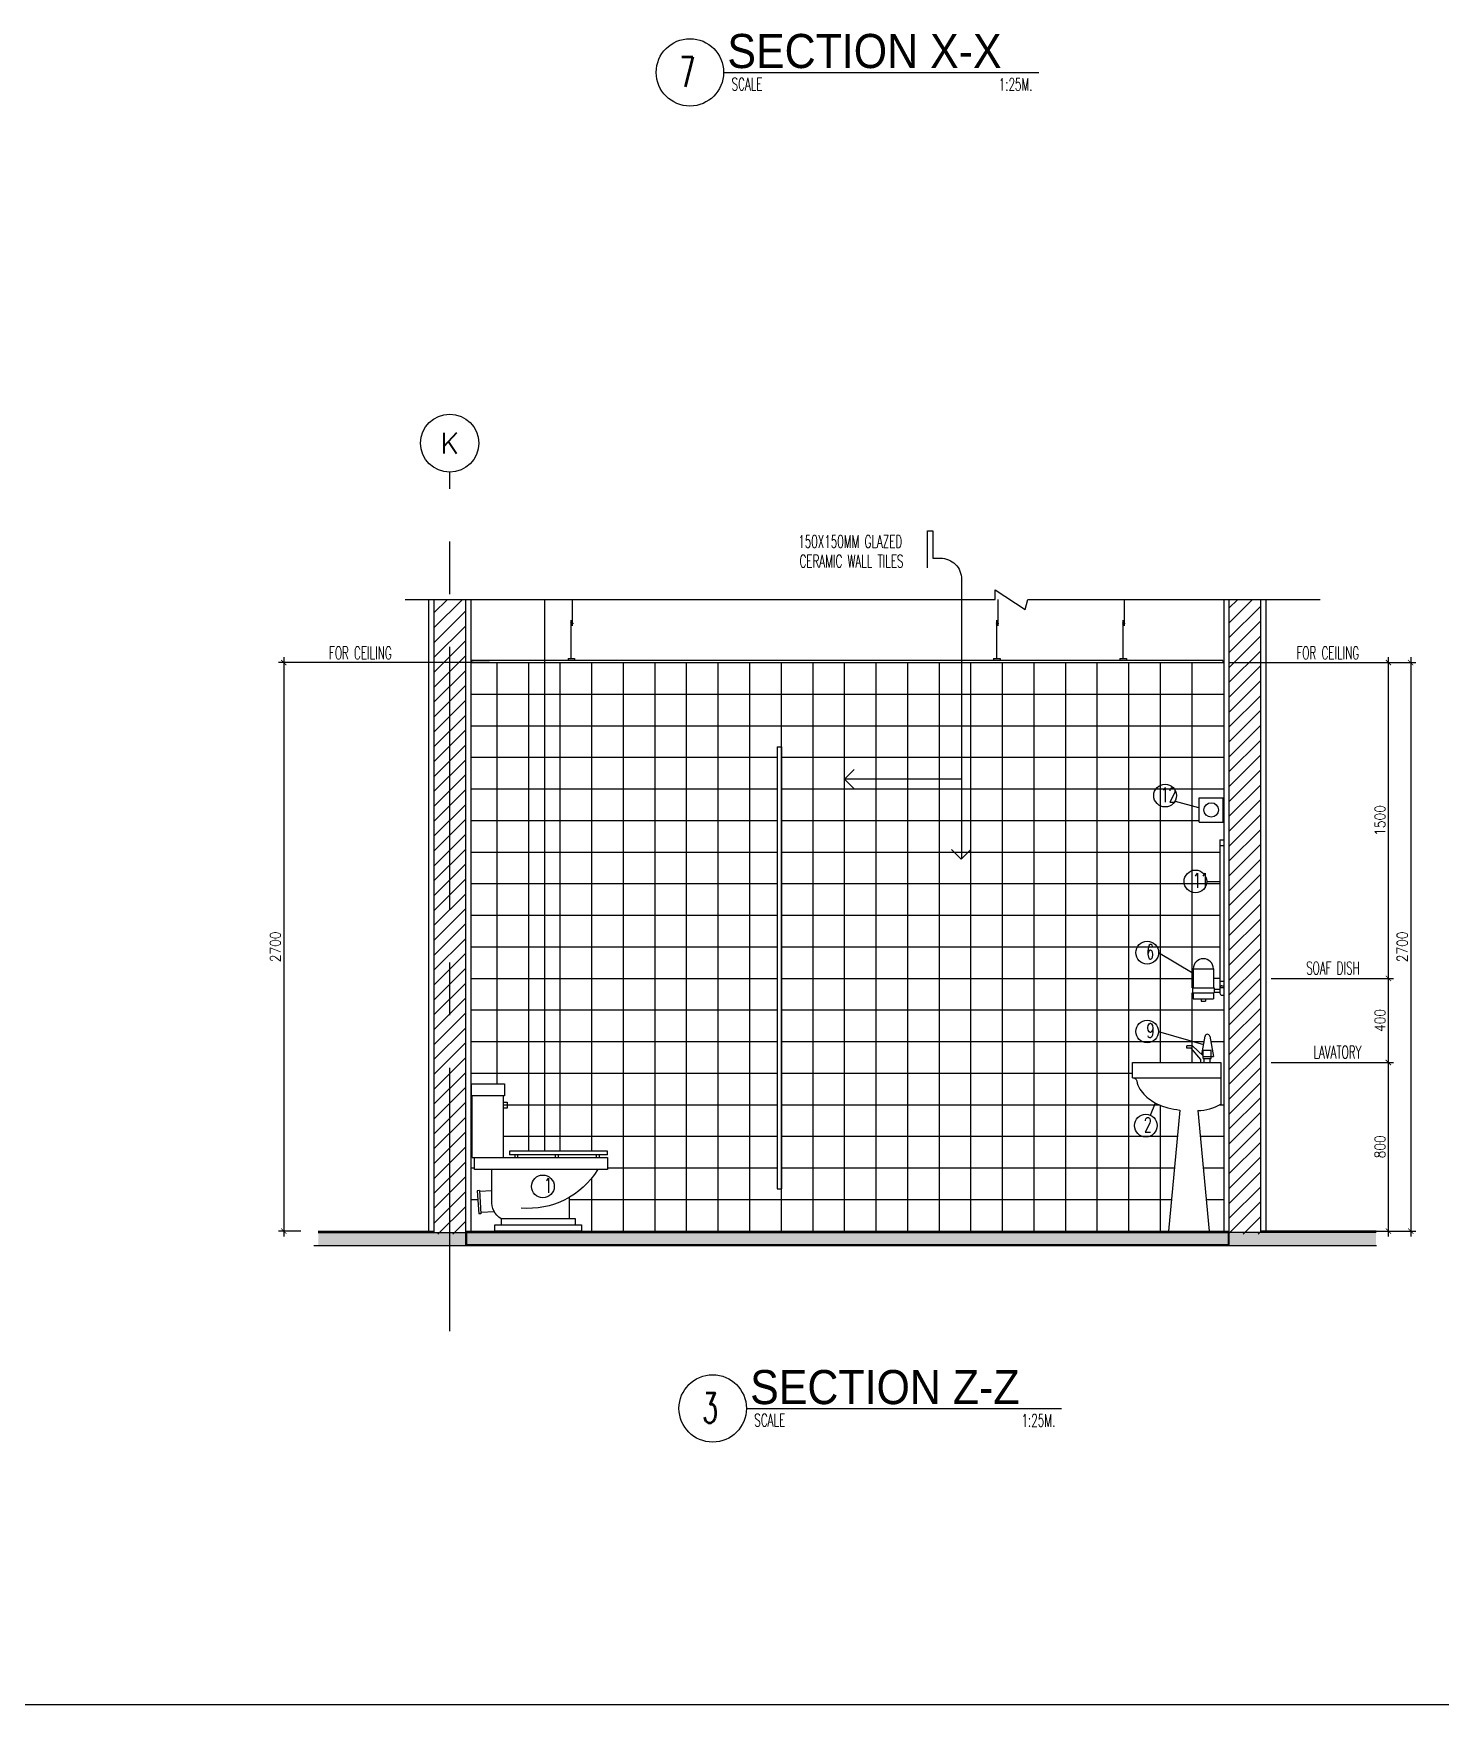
# Model space of a CAD drawing. Extents: x -171191 to -142314, y 196391 to 216316.
# Drawn here: x -154013 to -147331, y 196391 to 204327 of the extents above; entities that cross this region are included whole.
import ezdxf
from ezdxf.enums import TextEntityAlignment as Align

# ---------------------------------------------------------------- set-up
doc = ezdxf.new("R2010")
doc.units = 0
doc.header["$LTSCALE"] = 500
doc.header["$MEASUREMENT"] = 0
for name, pattern in [('CENTERX2', [4, 2.5, -0.5, 0.5, -0.5]), ('DASHED', [0.75, 0.5, -0.25]), ('HIDDEN2', [0.1875, 0.125, -0.0625])]:
    doc.linetypes.add(name, pattern=pattern)
doc.layers.get('0').update_dxf_attribs({"linetype": 'CONTINUOUS'})
doc.layers.get('DEFPOINTS').update_dxf_attribs({"linetype": 'CONTINUOUS'})
for name, color, linetype in [('AX-CR', 2, 'CONTINUOUS'), ('AX-TXT', 2, 'CONTINUOUS'), ('AXES', 11, 'CENTERX2'), ('Dimout', 4, 'CONTINUOUS'), ('DW', 7, 'CONTINUOUS'), ('ELE', 3, 'CONTINUOUS'), ('ELV', 7, 'CONTINUOUS'), ('FIX', 2, 'CONTINUOUS'), ('HATCH', 8, 'CONTINUOUS'), ('HatchA', 11, 'CONTINUOUS'), ('PART', 9, 'CONTINUOUS'), ('Plaster', 7, 'CONTINUOUS'), ('SANI', 2, 'CONTINUOUS'), ('Tile', 5, 'CONTINUOUS'), ('TITLE', 1, 'CONTINUOUS'), ('TXT', 2, 'CONTINUOUS'), ('TXT1', 2, 'CONTINUOUS'), ('WALL', 6, 'CONTINUOUS'), ('WallPartition', 2, 'CONTINUOUS'), ('Windows', 9, 'CONTINUOUS')]:
    doc.layers.add(name, color=color, linetype=linetype)
doc.styles.add('DIM', font='simplex.shx', dxfattribs={"width": 0.85})
doc.styles.add('ROMANS', font='romans.shx', dxfattribs={"width": 0.6})
doc.styles.add('TTXT', font='swisse.ttf', dxfattribs={"width": 0.9})
doc.dimstyles.new('DIM1-25', dxfattribs={"dimscale": 25, "dimtxt": 2, "dimasz": 1, "dimexe": 1, "dimexo": 1, "dimgap": 0.6, "dimtad": 1, "dimdec": 0, "dimdsep": 46, "dimtxsty": 'DIM', "dimblk1": 'ARCHTICK', "dimblk2": 'ARCHTICK', "dimsah": 1, "dimcen": 0.09, "dimdle": 1, "dimclrd": 256, "dimclrt": 2, "dimadec": 0, "dimazin": 0, "dimtfac": 1, "dimtdec": 0, "dimtix": 1, "dimtmove": 1, "dimatfit": 3, "dimldrblk": 'ARCHTICK', "dimfxl": 0, "dimtvp": 2, "dimtolj": 1, "dimtzin": 0, "dimarcsym": 0})

# ---------------------------------------------------------------- blocks, each defined once
blk = doc.blocks.new('A0-BOX')
at = {"layer": 'TITLE'}
blk.add_line((0, 0), (113.3, 0), dxfattribs=at)
blk = doc.blocks.new('walling')
at = {"layer": 'ELV'}
blk.add_line((0.1363, -1.1797), (-0.4198, -1.1797), dxfattribs=at)
blk.add_lwpolyline([(-0.025, -0.176), (-0.025, 0), (0, 0), (0, -0.1306), (0.0363, -0.1306, -0.414214), (0.1363, -0.2306), (0.1363, -1.5582)], format="xyb", dxfattribs=at)
at = {"layer": 'WALL'}
for p, q in [((-0.4198, -1.1797), (-0.3736, -1.1334)), ((-0.4198, -1.1797), (-0.3736, -1.2259)), ((0.1345, -1.56), (0.0882, -1.5137)), ((0.1345, -1.56), (0.1808, -1.5137))]:
    blk.add_line(p, q, dxfattribs=at)
at = {"layer": 'TXT', "style": 'ROMANS', "width": 0.6}
for s, p in [('150X150MM GLAZED', (-0.639, -0.0816)), ('CERAMIC WALL TILES', (-0.6331, -0.1746))]:
    blk.add_text(s, height=0.06, dxfattribs=at).set_placement(p)
blk = doc.blocks.new('_ARCHTICK')
at = {"color": 0, "linetype": 'ByBlock', "const_width": 0.15}
blk.add_lwpolyline([(-0.5, -0.5), (0.5, 0.5)], dxfattribs=at)
blk = doc.blocks.new('*D143')
at = {"layer": 'DEFPOINTS', "color": 0}
for p in [(-147579.1, 201339.4), (-147579.1, 198639.4), (-147473.2, 198639.4)]:
    blk.add_point(p, dxfattribs=at)
at = {"layer": 'Dimout', "lineweight": -2}
blk.add_line((-147473.2, 201364.4), (-147473.2, 198614.4), dxfattribs=at)
at = {"layer": 'Dimout', "color": 0, "lineweight": -2}
for p, q in [((-147554.1, 201339.4), (-147448.2, 201339.4)), ((-147554.1, 198639.4), (-147448.2, 198639.4))]:
    blk.add_line(p, q, dxfattribs=at)
at = {"layer": 'Dimout', "lineweight": -2, "xscale": 25, "yscale": 25, "zscale": 25}
for p, rotation in [((-147473.2, 201339.4), 90), ((-147473.2, 198639.4), 270)]:
    blk.add_blockref('_ARCHTICK', p, dxfattribs=dict(at, rotation=rotation))
at = {"layer": 'Dimout', "color": 2, "insert": (-147513.2, 199989.4), "char_height": 50, "attachment_point": 5, "rotation": 90, "style": 'DIM'}
blk.add_mtext('\\A1;2700', dxfattribs=at)
blk = doc.blocks.new('*D140')
at = {"layer": 'DEFPOINTS', "color": 0}
for p in [(-148361, 201339.4), (-147579.1, 201339.4), (-148161, 199839.4)]:
    blk.add_point(p, dxfattribs=at)
at = {"layer": 'Dimout', "lineweight": -2}
blk.add_line((-147579.1, 199814.4), (-147579.1, 201364.4), dxfattribs=at)
at = {"layer": 'Dimout', "color": 0, "lineweight": -2}
for p, q in [((-148336, 201339.4), (-147554.1, 201339.4)), ((-148136, 199839.4), (-147554.1, 199839.4))]:
    blk.add_line(p, q, dxfattribs=at)
at = {"layer": 'Dimout', "lineweight": -2, "xscale": 25, "yscale": 25, "zscale": 25}
for p, rotation in [((-147579.1, 201339.4), 90), ((-147579.1, 199839.4), 270)]:
    blk.add_blockref('_ARCHTICK', p, dxfattribs=dict(at, rotation=rotation))
at = {"layer": 'Dimout', "color": 2, "insert": (-147619.1, 200589.4), "char_height": 50, "attachment_point": 5, "rotation": 90, "style": 'DIM'}
blk.add_mtext('\\A1;1500', dxfattribs=at)
blk = doc.blocks.new('*D139')
at = {"layer": 'DEFPOINTS', "color": 0}
for p in [(-151822.2, 201339.4), (-152823.9, 198639.4), (-152718, 198639.4)]:
    blk.add_point(p, dxfattribs=at)
at = {"layer": 'Dimout', "lineweight": -2}
blk.add_line((-152823.9, 201364.4), (-152823.9, 198614.4), dxfattribs=at)
at = {"layer": 'Dimout', "color": 0, "lineweight": -2}
for p, q in [((-151847.2, 201339.4), (-152848.9, 201339.4)), ((-152743, 198639.4), (-152848.9, 198639.4))]:
    blk.add_line(p, q, dxfattribs=at)
at = {"layer": 'Dimout', "lineweight": -2, "xscale": 25, "yscale": 25, "zscale": 25}
for p, rotation in [((-152823.9, 201339.4), 90), ((-152823.9, 198639.4), 270)]:
    blk.add_blockref('_ARCHTICK', p, dxfattribs=dict(at, rotation=rotation))
at = {"layer": 'Dimout', "color": 2, "insert": (-152863.9, 199989.4), "char_height": 50, "attachment_point": 5, "rotation": 90, "style": 'DIM'}
blk.add_mtext('\\A1;2700', dxfattribs=at)
blk = doc.blocks.new('COMP')
at = {"layer": 'FIX'}
for p, q in [((-0.0411, 0.35), (-0.0411, 0.6416)), ((0.1079, 0.35), (0.1079, 0.6416)), ((-0.0575, 0.6125), (-0.0575, 0.5833)), ((-0.0411, 0.6125), (-0.0575, 0.6125)), ((-0.0575, 0.5833), (-0.0411, 0.5833)), ((-0.5343, 0.3618), (-0.5343, 0.3792)), ((-0.5343, 0.3792), (-0.0685, 0.3792)), ((-0.5343, 0.3618), (-0.0685, 0.3618)), ((-0.5343, 0.35), (-0.5343, 0.2917)), ((0.1079, 0.35), (-0.5343, 0.35)), ((-0.4959, 0.35), (-0.4959, 0.3618)), ((-0.4825, 0.35), (-0.4825, 0.3618)), ((-0.301, 0.35), (-0.301, 0.3618)), ((-0.2876, 0.35), (-0.2876, 0.3618)), ((-0.1087, 0.35), (-0.1087, 0.3618)), ((-0.0953, 0.35), (-0.0953, 0.3618)), ((-0.0685, 0.3792), (-0.0685, 0.3618)), ((0.0971, 0.2917), (0.0971, 0.35)), ((-0.5343, 0.2917), (0.0971, 0.2917)), ((0.0146, 0.1458), (0.0146, 0.2917)), ((-0.3528, 0.1603), (-0.3528, 0.0583)), ((0.0146, 0.1914), (0.0738, 0.1873)), ((0.0741, 0.1923), (0.0665, 0.0825)), ((0.0741, 0.1923), (0.0841, 0.1916)), ((0.0841, 0.1916), (0.0765, 0.0818)), ((0.0027, 0.092), (0.0669, 0.0875)), ((0.0665, 0.0825), (0.0765, 0.0818)), ((-0.382, 0.0583), (-0.0292, 0.0583)), ((-0.382, 0.0292), (-0.382, 0.0583)), ((-0.0292, 0.0583), (-0.0292, 0.0292))]:
    blk.add_line(p, q, dxfattribs=at)
for points in [[(0.1117, 0.6416), (0.1117, 0.7), (-0.0449, 0.7), (-0.0449, 0.6416)], [(0, 0), (0, 0.0292), (-0.4111, 0.0292), (-0.4111, 0)]]:
    blk.add_lwpolyline(points, close=True, dxfattribs=at)
for centre, radius, start, end in [((-0.1594, 0.4916), 0.3837, 211.41144, 275.3446), ((-0.0802, 0.1385), 0.0951, 302.4712, 4.3987)]:
    blk.add_arc(centre, radius, start, end, dxfattribs=at)
blk = doc.blocks.new('*D142')
at = {"layer": 'DEFPOINTS', "color": 0}
for p in [(-148161, 199439.8), (-147579.1, 199439.8), (-148186.9, 198639.4)]:
    blk.add_point(p, dxfattribs=at)
at = {"layer": 'Dimout', "lineweight": -2}
blk.add_line((-147579.1, 198614.4), (-147579.1, 199464.8), dxfattribs=at)
at = {"layer": 'Dimout', "color": 0, "lineweight": -2}
for p, q in [((-148136, 199439.8), (-147554.1, 199439.8)), ((-148161.9, 198639.4), (-147554.1, 198639.4))]:
    blk.add_line(p, q, dxfattribs=at)
at = {"layer": 'Dimout', "lineweight": -2, "xscale": 25, "yscale": 25, "zscale": 25}
for p, rotation in [((-147579.1, 199439.8), 90), ((-147579.1, 198639.4), 270)]:
    blk.add_blockref('_ARCHTICK', p, dxfattribs=dict(at, rotation=rotation))
at = {"layer": 'Dimout', "color": 2, "insert": (-147619.1, 199039.6), "char_height": 50, "attachment_point": 5, "rotation": 90, "style": 'DIM'}
blk.add_mtext('\\A1;800', dxfattribs=at)
blk = doc.blocks.new('*D141')
at = {"layer": 'DEFPOINTS', "color": 0}
for p in [(-148161, 199839.4), (-147579.1, 199839.4), (-148161, 199439.8)]:
    blk.add_point(p, dxfattribs=at)
at = {"layer": 'Dimout', "lineweight": -2}
blk.add_line((-147579.1, 199414.8), (-147579.1, 199864.4), dxfattribs=at)
at = {"layer": 'Dimout', "color": 0, "lineweight": -2}
for p, q in [((-148136, 199839.4), (-147554.1, 199839.4)), ((-148136, 199439.8), (-147554.1, 199439.8))]:
    blk.add_line(p, q, dxfattribs=at)
at = {"layer": 'Dimout', "lineweight": -2, "xscale": 25, "yscale": 25, "zscale": 25}
for p, rotation in [((-147579.1, 199839.4), 90), ((-147579.1, 199439.8), 270)]:
    blk.add_blockref('_ARCHTICK', p, dxfattribs=dict(at, rotation=rotation))
at = {"layer": 'Dimout', "color": 2, "insert": (-147619.1, 199639.6), "char_height": 50, "attachment_point": 5, "rotation": 90, "style": 'DIM'}
blk.add_mtext('\\A1;400', dxfattribs=at)
blk = doc.blocks.new('GAN')
for p, q in [((-0.0212, 0.1644), (-0.0212, 0.29)), ((-0.0155, 0.01), (-0.0155, 0.1918)), ((0, 0.01), (-0.031, 0.01)), ((-0.031, 0.01), (-0.031, 0)), ((0, 0.01), (0, 0))]:
    blk.add_line(p, q)
blk.add_lwpolyline([(-0.0118, 0.184), (-0.024, 0.1754), (-0.0113, 0.1703)])
blk = doc.blocks.new('AXU')
at = {"layer": 'AX-CR'}
blk.add_circle((0, 350), 350, dxfattribs=at)
at = {"layer": 'AX-TXT', "style": 'ROMANS'}
blk.add_attdef('AX', text='', height=250, dxfattribs=at).set_placement((0, 350), align=Align.MIDDLE)

msp = doc.modelspace()

# ---------------------------------------------------------------- hatches: boundary and pattern name
at = {"layer": 'HATCH'}
h = msp.add_hatch(dxfattribs=at)
h.set_pattern_fill('AR-SAND', color=256, scale=25, style=0)
h.set_pattern_definition([(37.5, (48302.03, -36782.923), (-1.574834, 48.170594), [0, -38, 0, -42.5, 0, -40.625]), (7.5, (48302.03, -36782.92), (44.244418, 70.553652), [0, -20.5, 0, -34.25, 0, -13.125]), (327.5, (48271.28, -36782.923), (77.8535465, 0.1414763), [0, -12.5, 0, -45, 0, -58.75]), (317.5, (48271.28, -36782.92), (75.153165, 21.941889), [0, -6.25, 0, -29.5, 0, -33.75])])
h.paths.add_polyline_path([(-152036, 198633.4), (-152659.9, 198633.4), (-152659.9, 198569.4), (-152036, 198569.4)])
h.paths.add_polyline_path([(-151961, 198633.4), (-152036, 198633.4), (-152036, 198569.4), (-151961, 198569.4)])
h.paths.add_polyline_path([(-148340, 198633.4), (-151957, 198633.4), (-151957, 198573.4), (-148340, 198573.4)])
h.paths.add_polyline_path([(-147637.2, 198633.4), (-148336, 198633.4), (-148336, 198569.4), (-147637.2, 198569.4)])
at = {"layer": 'HatchA'}
h = msp.add_hatch(dxfattribs=at)
h.set_pattern_fill('ANSI31', color=256, scale=400, style=0)
h.set_pattern_definition([(45, (37148.946, 17058.446), (-35.355339, 35.355339), [])])
h.paths.add_polyline_path([(-151961, 201639.4), (-152111, 201639.4), (-152111, 198624.4), (-151961, 198624.4)])
h = msp.add_hatch(dxfattribs=at)
h.set_pattern_fill('ANSI31', color=256, scale=400, style=0)
h.set_pattern_definition([(45, (40662.465, -20939.98), (-35.355339, 35.355339), [])])
h.paths.add_polyline_path([(-148336, 201639.4), (-148186, 201639.4), (-148186, 198624.4), (-148336, 198624.4)])

# ---------------------------------------------------------------- linework, layer by layer
msp.add_line((-148364.8, 201349.4), (-151932.3, 201349.4))
at = {"layer": 'AXES'}
msp.add_line((-152036, 198164.6), (-152036, 202243.5), dxfattribs=at)
at = {"layer": 'DW'}
for p, q in [((-148591.4, 200681.5), (-148479.9, 200651.5)), ((-148441.2, 200299.9), (-148379.2, 200299.9)), ((-148670.2, 199961.7), (-148505.5, 199864.7)), ((-148670.3, 199587.3), (-148457.2, 199525.6)), ((-148708.7, 199189.7), (-148684.9, 199247.8))]:
    msp.add_line(p, q, dxfattribs=at)
at = {"layer": 'ELE'}
msp.add_lwpolyline([(-152247.4, 201639.4), (-149446.6, 201639.4), (-149446.6, 201684.6), (-149303.2, 201591.2), (-149291.3, 201639.4), (-148858.5, 201639.4), (-147903, 201639.4)], dxfattribs=at)
at = {"layer": 'FIX', "color": 2}
for centre in [(-148639.2, 200707.6), (-148495.1, 200299.9), (-148724.2, 199961.7), (-148724.3, 199587.3), (-148730.6, 199140.4), (-151593.5, 198851.6)]:
    msp.add_circle(centre, 54, dxfattribs=at)
at = {"layer": 'PART', "linetype": 'ByBlock'}
for p, q in [((-150481, 200939.4), (-150481, 198839.4)), ((-150461, 200939.4), (-150461, 198839.4)), ((-150481, 198839.4), (-150461, 198839.4))]:
    msp.add_line(p, q, dxfattribs=at)
at = {"layer": 'Plaster'}
for p, q in [((-152136, 201639.4), (-152136, 198639.4)), ((-151936, 201639.4), (-151936, 198639.4)), ((-151586, 201639.4), (-151586, 199018.6)), ((-148361, 201639.4), (-148361, 198639.4)), ((-148161, 201639.4), (-148161, 198639.4)), ((-151932.3, 201349.4), (-151932.3, 201339.4)), ((-151932.3, 201349.4), (-151932.3, 201339.4)), ((-148364.8, 201349.4), (-148364.8, 201339.4)), ((-148364.8, 201349.4), (-148364.8, 201339.4)), ((-152659.9, 198639.4), (-152111, 198639.4)), ((-151961, 198639.4), (-148336, 198639.4)), ((-151961, 198633.4), (-148336, 198633.4)), ((-147637.2, 198639.4), (-148186, 198639.4))]:
    msp.add_line(p, q, dxfattribs=at)
at = {"layer": 'SANI', "color": 6}
for p, q in [((-150735.4, 204142.4), (-149239.3, 204142.4)), ((-150627.3, 197797.1), (-149131.1, 197797.1))]:
    msp.add_line(p, q, dxfattribs=at)
at = {"layer": 'SANI'}
for p, q in [((-148477.8, 200697), (-148362.8, 200697)), ((-148477.8, 200581.9), (-148477.8, 200697)), ((-148362.8, 200581.9), (-148362.8, 200697)), ((-148477.8, 200581.9), (-148362.8, 200581.9)), ((-148379.2, 200497), (-148361, 200497)), ((-148379.2, 200497), (-148379.2, 199797)), ((-148379.2, 200470.7), (-148361, 200470.7)), ((-148505.5, 199884.9), (-148505.5, 199794)), ((-148505.5, 199884.9), (-148409.6, 199884.9)), ((-148409.6, 199884.9), (-148409.6, 199794)), ((-148509.3, 199794), (-148509.3, 199770.9)), ((-148509.3, 199794), (-148405.8, 199794)), ((-148509.3, 199770.9), (-148405.8, 199770.9)), ((-148505.5, 199770.9), (-148505.5, 199742.6)), ((-148409.6, 199770.9), (-148409.6, 199742.6)), ((-148405.8, 199794), (-148405.8, 199770.9)), ((-148405.8, 199788.8), (-148379.2, 199788.8)), ((-148405.8, 199773.4), (-148379.2, 199773.4)), ((-148379.2, 199825.8), (-148361, 199825.8)), ((-148379.2, 199797), (-148361, 199797)), ((-148379.2, 199794.6), (-148379.2, 199769.3)), ((-148369.6, 199804.2), (-148363.8, 199804.2)), ((-148505.5, 199742.6), (-148409.6, 199742.6)), ((-148468.1, 199742.6), (-148468.1, 199731.1)), ((-148468.1, 199731.1), (-148447, 199731.1)), ((-148447, 199742.6), (-148447, 199731.1)), ((-148369.6, 199759.7), (-148363.8, 199759.7)), ((-148465.4, 199478), (-148449.6, 199564.8)), ((-148427.1, 199564.8), (-148409.6, 199468.6)), ((-148535.6, 199508.3), (-148535.5, 199519.3)), ((-148516, 199508.3), (-148535.6, 199508.3)), ((-148508.4, 199519.3), (-148535.5, 199519.3)), ((-148469.4, 199455), (-148516, 199508.3)), ((-148508.4, 199519.3), (-148458.2, 199471.2)), ((-148469.4, 199439.8), (-148469.4, 199455)), ((-148458.2, 199459.8), (-148458.2, 199498.2)), ((-148458.2, 199468.6), (-148409.6, 199468.6)), ((-148453.4, 199439.8), (-148453.4, 199459.8)), ((-148424.7, 199439.8), (-148424.7, 199459.8)), ((-148419.9, 199459.8), (-148419.9, 199498.2))]:
    msp.add_line(p, q, dxfattribs=at)
at = {"layer": 'SANI', "linetype": 'Continuous'}
for p, q in [((-148794.7, 199439.8), (-148373.9, 199439.8)), ((-148794.7, 199367.9), (-148794.7, 199439.8)), ((-148373.9, 199439.8), (-148373.9, 199242.1)), ((-148794.7, 199367.9), (-148373.9, 199367.9)), ((-148569.2, 199214.2), (-148623.4, 198639.4)), ((-148483.7, 199211.9), (-148429.8, 198639.4))]:
    msp.add_line(p, q, dxfattribs=at)
at = {"layer": 'SANI', "linetype": 'DASHED'}
msp.add_lwpolyline([(-148458.2, 199498.2), (-148419.9, 199498.2)], dxfattribs=at)
msp.add_lwpolyline([(-148458.2, 199459.8), (-148419.9, 199459.8, -0.499277)], format="xyb", dxfattribs=at)
at = {"layer": 'SANI', "linetype": 'Continuous'}
msp.add_lwpolyline([(-148793, 199367.9, -0.355712), (-148774, 199352.9, 0.103437), (-148758.7, 199313.6, 0.107169), (-148702.6, 199258.2, 0.077294), (-148626, 199224.7, 0.037007), (-148569.2, 199214.2, 0.037007)], format="xyb", dxfattribs=at)
at = {"layer": 'SANI'}
msp.add_circle((-148420.3, 200639.5), 34.4, dxfattribs=at)
for centre, radius, start, end in [((-148457.6, 199884.9), 47.9, 0, 180), ((-148369.6, 199794.6), 9.59, 90, 180), ((-148369.6, 199769.3), 9.59, 180, 270), ((-148438.4, 199562.6), 11.5, 9.52728, 170.47272)]:
    msp.add_arc(centre, radius, start, end, dxfattribs=at)
at = {"layer": 'SANI', "linetype": 'Continuous'}
msp.add_arc((-148489.9, 199448.7), 237, 271.49961, 299.3242, dxfattribs=at)
at = {"layer": 'Tile'}
for p, q in [((-151936, 201339.4), (-148361, 201339.4)), ((-151811, 199339.4), (-151811, 201339.4)), ((-151661, 199018.6), (-151661, 201339.4)), ((-151511, 199018.6), (-151511, 201339.4)), ((-151361, 199018.6), (-151361, 201339.4)), ((-151211, 198639.4), (-151211, 201339.4)), ((-151061, 198639.4), (-151061, 201339.4)), ((-150911, 198639.4), (-150911, 201339.4)), ((-150761, 198639.4), (-150761, 201339.4)), ((-150611, 198639.4), (-150611, 201339.4)), ((-150461, 198639.4), (-150461, 201339.4)), ((-150311, 198639.4), (-150311, 201339.4)), ((-150161, 198639.4), (-150161, 201339.4)), ((-150011, 198639.4), (-150011, 201339.4)), ((-149861, 198639.4), (-149861, 201339.4)), ((-149711, 198639.4), (-149711, 201339.4)), ((-149561, 198639.4), (-149561, 201339.4)), ((-149411, 198639.4), (-149411, 201339.4)), ((-149261, 198639.4), (-149261, 201339.4)), ((-149111, 198639.4), (-149111, 201339.4)), ((-148961, 198639.4), (-148961, 201339.4)), ((-148811, 198639.4), (-148811, 201339.4)), ((-148661, 199439.8), (-148661, 201339.4)), ((-148511, 199794), (-148511, 201339.4)), ((-151936, 201189.4), (-148361, 201189.4)), ((-151936, 201039.4), (-148361, 201039.4)), ((-151936, 200889.4), (-150481, 200889.4)), ((-150461, 200889.4), (-148361, 200889.4)), ((-151936, 200739.4), (-150481, 200739.4)), ((-150461, 200739.4), (-148361, 200739.4)), ((-151936, 200589.4), (-150481, 200589.4)), ((-150461, 200589.4), (-148477.8, 200589.4)), ((-151936, 200439.4), (-150481, 200439.4)), ((-150461, 200439.4), (-148379.2, 200439.4)), ((-151936, 200289.4), (-150481, 200289.4)), ((-150461, 200289.4), (-148379.2, 200289.4)), ((-151936, 200139.4), (-150481, 200139.4)), ((-150461, 200139.4), (-148379.2, 200139.4)), ((-151936, 199989.4), (-150481, 199989.4)), ((-150461, 199989.4), (-148379.2, 199989.4)), ((-151936, 199839.4), (-150481, 199839.4)), ((-150461, 199839.4), (-148505.5, 199839.4)), ((-148511, 199439.8), (-148511, 199770.9)), ((-148379.2, 199839.4), (-148409.6, 199839.4)), ((-151936, 199689.4), (-150481, 199689.4)), ((-150461, 199689.4), (-148361, 199689.4)), ((-151936, 199539.4), (-150481, 199539.4)), ((-150461, 199539.4), (-148454.3, 199539.4)), ((-148422.5, 199539.4), (-148361, 199539.4)), ((-151936, 199389.4), (-150481, 199389.4)), ((-150461, 199389.4), (-148794.7, 199389.4)), ((-151779.9, 199239.4), (-150481, 199239.4)), ((-150461, 199239.4), (-148667.7, 199239.4)), ((-148661, 198639.4), (-148661, 199235.7)), ((-148382.6, 199239.4), (-148361, 199239.4)), ((-151779.9, 199089.4), (-150481, 199089.4)), ((-150461, 199089.4), (-148581, 199089.4)), ((-148472.2, 199089.4), (-148361, 199089.4)), ((-151936, 198939.4), (-151918.1, 198939.4)), ((-151286.8, 198939.4), (-150481, 198939.4)), ((-150461, 198939.4), (-148595.1, 198939.4)), ((-148458.1, 198939.4), (-148361, 198939.4)), ((-151361, 198639.4), (-151361, 198892.7)), ((-151936, 198789.4), (-151902.3, 198789.4)), ((-151468.3, 198789.4), (-148609.2, 198789.4)), ((-148444, 198789.4), (-148361, 198789.4))]:
    msp.add_line(p, q, dxfattribs=at)
at = {"layer": 'TITLE', "color": 6}
for centre in [(-150895.4, 204142.4), (-150787.3, 197797.1)]:
    msp.add_circle(centre, 160, dxfattribs=at)
at = {"layer": 'WALL'}
for p, q in [((-152111, 201639.4), (-152111, 198633.4)), ((-151961, 201639.4), (-151961, 198569.4)), ((-148336, 201639.4), (-148336, 198569.4)), ((-148186, 201639.4), (-148186, 198633.4)), ((-152659.9, 198633.4), (-151959, 198633.4)), ((-151957, 198633.4), (-151957, 198573.4)), ((-148340, 198633.4), (-148340, 198573.4)), ((-147637.2, 198633.4), (-148336, 198633.4)), ((-147635.6, 198569.4), (-152680.6, 198569.4)), ((-148340, 198573.4), (-151957, 198573.4))]:
    msp.add_line(p, q, dxfattribs=at)
at = {"layer": 'WallPartition', "linetype": 'HIDDEN2', "const_width": 3}
msp.add_lwpolyline([(-151959, 198633.4), (-151959, 198571.4), (-148338, 198571.4), (-148338, 198633.4)], dxfattribs=at)
at = {"layer": 'Windows'}
msp.add_line((-150481, 200939.4), (-150461, 200939.4), dxfattribs=at)

# ---------------------------------------------------------------- block references
for name, p, xscale, yscale, zscale in [('A0-BOX', (-171191.3, 196390.7), 250, 250, 250), ('GAN', (-151474.3, 201349.4), -1000, 1000, 1000), ('GAN', (-149453.8, 201349.4), -1000, 1000, 1000), ('GAN', (-148853.8, 201349.4), -1000, 1000, 1000)]:
    msp.add_blockref(name, p, dxfattribs=dict(xscale=xscale, yscale=yscale, zscale=zscale))
at = {"layer": 'AXES'}
ref = msp.add_blockref('AXU', (-152036, 202519.5), dxfattribs=dict(at, xscale=0.3942857143119909, yscale=0.3942857142828871, zscale=0.3942857142857143, rotation=180))
ref.add_attrib('AX', 'K', dxfattribs={"layer": 'AX-TXT', "color": 6, "height": 98.6, "style": 'ROMANS'}).set_placement((-152036, 202381.5), align=Align.MIDDLE)
at = {"layer": 'WALL', "xscale": 1000, "yscale": 1000, "zscale": 1000}
msp.add_blockref('walling', (-149742, 201965.7), dxfattribs=at)
at = {"layer": 'Windows', "xscale": -1000, "yscale": 1000, "zscale": 1000}
msp.add_blockref('COMP', (-151821, 198639.4), dxfattribs=at)

# ---------------------------------------------------------------- texts
at = {"layer": 'TITLE', "style": 'ROMANS', "width": 0.6}
for s, p in [('7', (-150944.2, 204072.9)), ('3', (-150836.1, 197727.6))]:
    msp.add_text(s, height=143.9, dxfattribs=at).set_placement(p)
at = {"layer": 'TXT', "style": 'ROMANS', "width": 0.6}
for s, height, p in [('SCALE', 60, (-150697.7, 204056.9)), ('1:25M.', 60, (-149429.1, 204055.6)), ('FOR CEILING', 60, (-152609.1, 201355)), ('FOR CEILING', 60, (-148015.4, 201355)), ('12', 70, (-148658.3, 200676.8)), ('11', 70, (-148505.5, 200269)), ('6', 70, (-148727.6, 199930.8)), ('SOAF DISH', 60, (-147969.5, 199858.7)), ('9', 70, (-148726.4, 199556.4)), ('LAVATORY', 60, (-147935.2, 199459.1)), ('2', 70, (-148739.1, 199109.5)), ('1', 70, (-151586.9, 198820.8)), ('SCALE', 60, (-150589.5, 197711.6)), ('1:25M.', 60, (-149321, 197710.2))]:
    msp.add_text(s, height=height, dxfattribs=at).set_placement(p)
at = {"layer": 'TXT1', "color": 6, "style": 'TTXT', "width": 0.9}
for s, p in [('SECTION X-X', (-150717.6, 204162.8)), ('SECTION Z-Z', (-150609.5, 197817.5))]:
    msp.add_text(s, height=162.094, dxfattribs=at).set_placement(p)

# ---------------------------------------------------------------- dimensions: what is measured, and where the dimension line sits
at = {"layer": 'Dimout'}
for base, p1, p2, picture, middle in [((-152823.9, 198639.4), (-151822.2, 201339.4), (-152718, 198639.4), '*D139', (-152863.9, 199989.4)), ((-147579.1, 201339.4), (-148161, 199839.4), (-148361, 201339.4), '*D140', (-147619.1, 200589.4)), ((-147473.2, 198639.4), (-147579.1, 201339.4), (-147579.1, 198639.4), '*D143', (-147513.2, 199989.4)), ((-147579.1, 199839.4), (-148161, 199439.8), (-148161, 199839.4), '*D141', (-147619.1, 199639.6)), ((-147579.1, 199439.8), (-148186.9, 198639.4), (-148161, 199439.8), '*D142', (-147619.1, 199039.6))]:
    dim = msp.add_linear_dim(base=base, p1=p1, p2=p2, angle=90, dimstyle='DIM1-25', dxfattribs=at)
    dim.commit()
    dim.dimension.update_dxf_attribs({"geometry": picture, "text_midpoint": middle})

doc.saveas('drawing.dxf')
